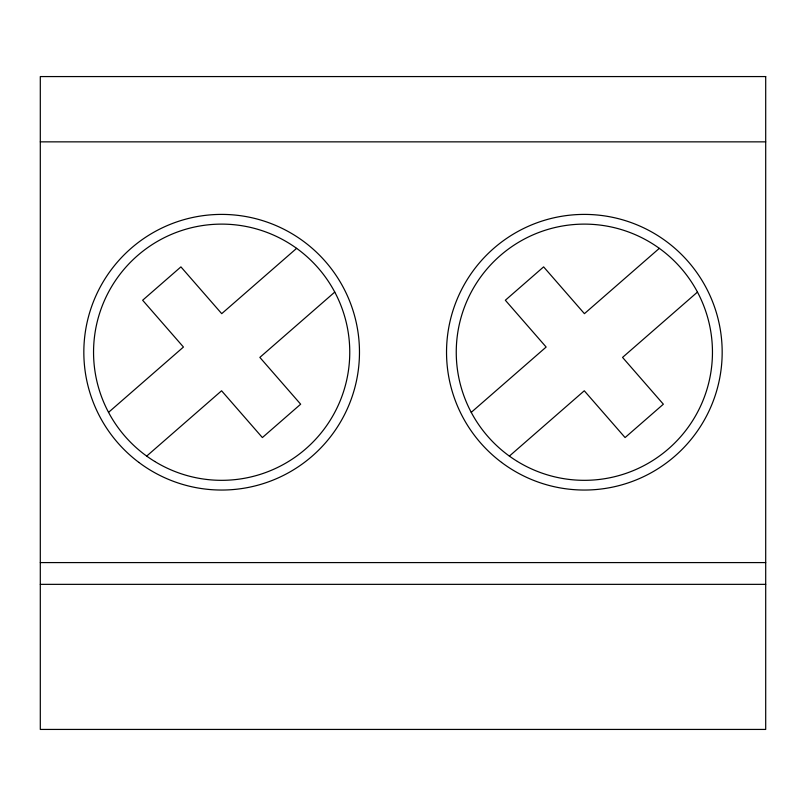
<?xml version="1.0" encoding="UTF-8"?>
<svg xmlns="http://www.w3.org/2000/svg" width="806" height="806" viewBox="0 0 806 806"><rect width="100%" height="100%" fill="white"/><g stroke="black" fill="none" stroke-linecap="round" stroke-linejoin="round"><path stroke-width="1.21" d="M108.538 412.36L183.446 347.043L142.642 300.245L180.917 266.877L221.721 313.665L296.618 248.349M146.682 456.095L221.579 390.779L262.383 437.567L300.658 404.199L259.854 357.401L334.762 292.084M471.238 412.36L546.146 347.043L505.342 300.245L543.617 266.877L584.421 313.665L659.318 248.349M509.382 456.095L584.279 390.779L625.083 437.567L663.358 404.199L622.554 357.401L697.462 292.084M40.3 141.856L765.7 141.856M40.3 562.588L765.7 562.588M40.3 584.35L765.7 584.35M765.7 76.57L40.3 76.57L40.3 729.43L765.7 729.43L765.7 76.57M501.554 462.402A137.826 137.826 0 0 0 721.168 368.836A137.826 137.826 0 0 0 530.328 225.428A137.826 137.826 0 0 0 501.554 462.402M138.854 462.402A137.826 137.826 0 0 0 358.469 368.836A137.826 137.826 0 0 0 167.628 225.428A137.826 137.826 0 0 0 138.854 462.402M517.412 461.445A128.104 128.104 0 0 0 712.413 355.577A128.104 128.104 0 0 0 523.225 239.644A128.104 128.104 0 0 0 517.412 461.445M154.712 461.445A128.104 128.104 0 0 0 349.713 355.577A128.104 128.104 0 0 0 160.525 239.644A128.104 128.104 0 0 0 154.712 461.445"/></g></svg>
